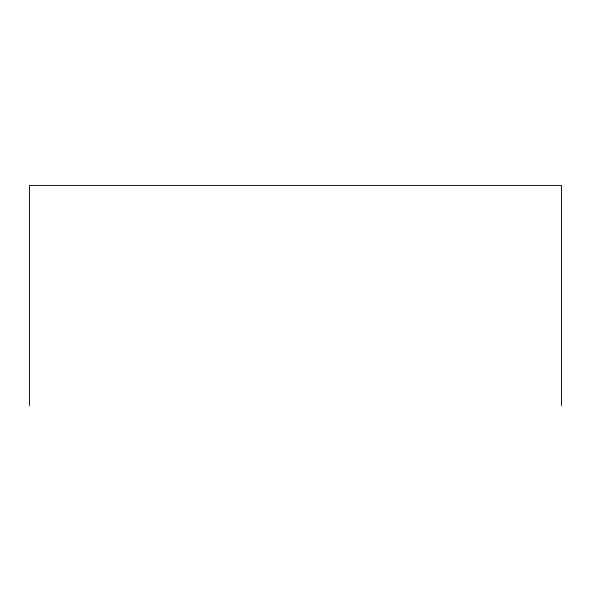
<?xml version="1.0" encoding="UTF-8"?>
<svg xmlns="http://www.w3.org/2000/svg" width="591" height="591" viewBox="0 0 591 591"><rect width="100%" height="100%" fill="white"/><g stroke="black" fill="none" stroke-linecap="round" stroke-linejoin="round"><path stroke-width="0.89" d="M561.45 405.574L561.45 185.426L29.55 185.426L29.55 405.574"/></g></svg>
